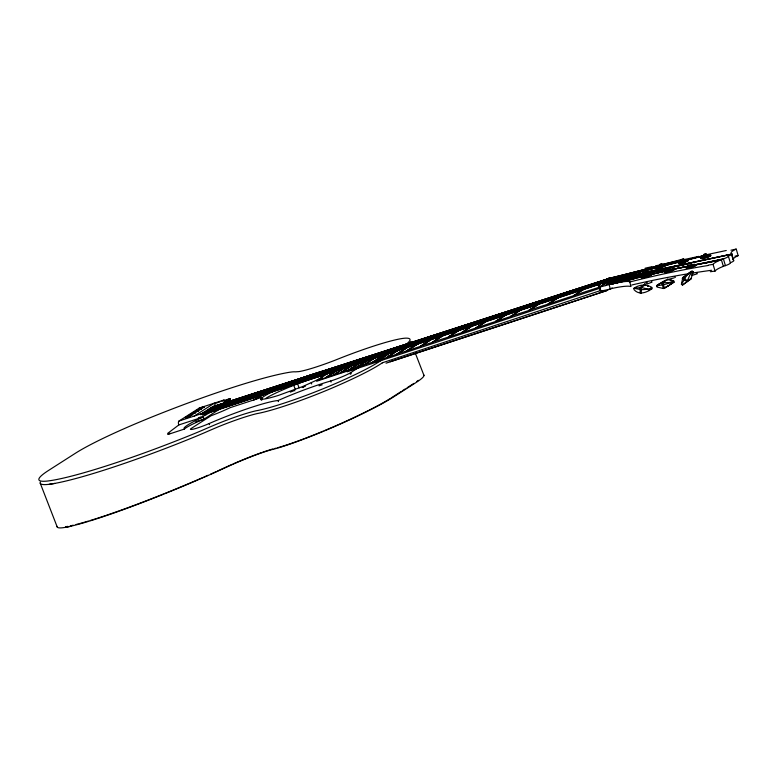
<?xml version="1.0" encoding="UTF-8"?>
<svg xmlns="http://www.w3.org/2000/svg" width="777" height="777" viewBox="0 0 777 777"><rect width="100%" height="100%" fill="white"/><g stroke="black" fill="none" stroke-linecap="round" stroke-linejoin="round"><path stroke-width="1.17" d="M671.241 280.895L670.638 280.089L670.114 280.827M645.269 275.699L647.387 275.107L646.736 275.165M681.429 284.246C684.09 280.973 687.762 270.007 693.278 271.824L690.947 278.972L682.478 285.072L681.38 284.333L682.808 277.564L692.181 271.076L691.122 272.62M188.461 416.2L192.754 414.578L188.209 415.705L192.541 414.005L190.559 415.044M200.029 408.799L204.332 407.177L200.922 408.284M693.278 271.824L690.442 273.698L686.985 281.653L682.478 285.072M651.058 272.008L651.786 271.872L650.077 272.028A8.741 1.243 -17.6 0 0 645.532 272.261L626.68 276.903A12.335 1.593 -18 0 1 622.532 277.787M651.514 271.814L650.028 271.833A8.741 1.243 -17.7 0 0 645.512 272.047M692.122 271.115L682.216 278.419L686.985 281.653L690.947 278.972M608.838 278.69L662.305 265.462L608.77 278.467L660.761 265.462M616.549 280.351L615.219 280.876L616.715 280.652M615.996 280.575L615.258 281.041L616.462 280.895M261.286 400.009A37.228 3.895 -21.2 0 1 261.402 398.97L261.985 398.475L261.567 397.397L260.985 397.892A37.228 3.895 -21.2 0 0 278.739 395.299L302.952 386.441L322.416 377.505M704.797 255.555L605.477 280.575L704.739 255.332M704.496 256.293L706.633 255.75L705.972 255.779M689.335 272.95L690.442 273.698M607.255 279.438L683.779 258.867L681.866 259.499M648.193 286.295L647.697 285.149L647.756 286.334M178.807 424.951L167.706 433.352L168.114 434.401L184.46 429.05A27.574 2.885 -21.2 0 1 204.147 419.026L227.127 404.322L226.321 402.233A5.361 2.448 71.9 0 0 223.786 400.058L199.252 408.071L179.001 421.027A3.496 1.603 71.9 0 0 178.807 424.951L203.331 416.928A3.496 1.603 71.9 0 1 203.535 413.005L179.001 421.027M691.54 278.137L687.577 280.798L682.808 277.564L686.79 274.922M610.275 289.131L609.168 284.635L620.425 277.224L616.705 278.205L605.448 285.606L599.456 287.179L600.417 291.19L610.275 289.131L612.159 287.908M668.521 285.713L674.183 282.022C669.774 276.311 661.285 282.537 656.614 285.713L657.012 287.034L663.451 288.51L668.521 285.713L667.462 285.946M674.183 282.022L664.52 288.277L662.8 282.537L666.802 279.982M620.425 277.224L609.129 284.469L605.448 285.606M194.172 416.064L214.423 403.117L215.491 405.885L212.461 407.828M168.114 434.401L170.027 433.168M215.588 406.167L212.393 406.866L200.592 414.413L201.602 414.083M211.538 408.42L606.74 279.759L210.276 408.527L200.932 414.529M608.265 278.788L213.17 406.682L209.382 409.129L214.782 406.458M211.771 408.042C210.946 409.955 202.69 412.092 209.12 409.741L605.098 280.808L208.887 409.887L206.332 411.859L603.447 281.866L205.992 411.742L203.108 413.587M205.992 411.742L208.411 410.411M203.924 414.413L206.964 412.47M210.004 410.528L213.034 408.585M215.064 407.284L218.104 405.341L212.267 407.274L214.908 406.041M223.786 400.058L224.854 402.826L204.604 415.773L203.535 413.005M317.016 380.361L335.091 368.803M322.523 377.476L316.618 381.245L359.333 367.113L350.796 372.572A15.064 1.573 -21.2 0 1 330.633 381.012A52.35 5.468 -21.2 0 0 278.03 400.543A55.206 5.769 -21.2 0 0 209.13 423.552A14.239 1.486 -21.2 0 1 195.008 428.7A14.239 1.486 -21.2 0 1 190.948 428.622L211.082 415.744A30.526 3.195 -21.2 0 0 230.215 407.643L261.567 397.397M325.932 377.408L344.026 365.909L326.243 377.486L317.084 380.516M326 377.573L344.026 365.909M333.323 375.145L351.185 363.607L333.323 375.145L326.243 377.486M341.035 372.416L358.76 361.15L341.346 372.494L333.265 374.99M341.093 372.581L358.76 361.15M349.087 369.755L366.618 358.615L349.397 369.833L341.346 372.494M349.145 369.92L366.618 358.615M356.556 367.288L373.902 356.264L356.866 367.366L349.397 369.833M356.614 367.443L373.902 356.264M356.866 367.366L363.733 365.093L380.613 354.098M363.733 365.093L380.672 354.263L373.97 356.429M372.95 361.868L389.899 351.097L373.261 361.946L363.675 364.928M378.787 359.936L395.6 349.262L379.098 360.013L373.261 361.946M378.846 360.101L395.6 349.262M381.75 360.062L378.846 361.917A90.783 9.489 -21.2 0 1 335.926 383.372A67.618 7.071 -21.2 0 1 261.082 409.761A73.009 7.634 -21.2 0 1 256.109 410.78A41.861 4.38 -21.2 0 0 216.88 424.028L207.614 427.962A65.19 6.818 -21.2 0 1 195.212 433.255L192.482 434.382A140.346 14.666 -21.2 0 1 50.796 480.584L47.883 480.992A110.363 11.538 -21.2 0 1 48.932 470.192L75.058 453.486A110.363 11.538 -21.2 0 1 140.899 421.513L147.3 418.871A140.346 14.666 -21.2 0 1 289.588 372.27L290.87 372.086A65.19 6.818 -21.2 0 1 295.347 371.853L298.824 371.62A41.861 4.38 -21.2 0 0 335.295 360.139A73.009 7.634 -21.2 0 1 344.143 356.633A67.618 7.071 -21.2 0 1 406.643 338.15A90.783 9.489 -21.2 0 1 402.068 347.066L398.193 349.543M386.965 357.226L403.574 346.678L387.276 357.313L379.098 360.013M387.024 357.391L403.574 346.678M382.74 362.597L379.836 364.462A90.783 9.392 -21.3 0 1 336.936 385.955A67.618 6.993 -21.3 0 1 262.16 412.529A73.009 7.556 -21.3 0 1 257.187 413.568A41.861 4.332 -21.3 0 0 217.997 426.913L208.741 430.866A65.19 6.74 -21.3 0 1 196.348 436.179L193.619 437.305A140.346 14.52 -21.3 0 1 54.798 483.411L49.165 484.304A110.363 11.422 -21.3 0 1 40.287 482.07M397.105 354.059L413.413 343.502L397.105 354.059L387.276 357.313M397.047 353.894L413.413 343.502M406.954 350.621L423.086 340.384L407.265 350.699L397.29 353.817M407.022 350.786L423.086 340.384M420.736 346.251L436.47 336.062L420.736 346.251L407.265 350.699M420.678 346.086L436.47 336.062M432.536 342.346L447.979 332.342L432.536 342.346L420.92 345.998M432.468 342.181L447.979 332.342M448.397 336.917L463.519 327.331L448.708 337.004L432.721 342.103M448.455 337.082L463.519 327.331M461.664 332.537L476.466 323.145L461.975 332.614L448.708 337.004M461.732 332.692L476.466 323.145M475.98 327.797L490.433 318.638L476.291 327.875L461.975 332.614M476.048 327.962L490.433 318.638M495.697 321.28L509.663 312.422L496.008 321.357L476.291 327.875M495.755 321.445L509.663 312.422M510.547 316.55L524.096 307.76L510.547 316.55L496.008 321.357M391.705 397.581L401.359 391.414M402.321 390.792L405.215 388.937M407.148 387.704L413.908 383.382M528.962 310.47L542.064 301.962L528.962 310.47L510.489 316.394M528.894 310.305L542.064 301.962M548.125 303.943L560.829 295.901L548.436 304.021L529.147 310.227M548.193 304.108L560.829 295.901M548.436 304.021L573.727 295.668L585.78 287.937L600.388 283.304M573.727 295.668L585.809 288.014L560.887 296.066M573.698 295.581L599.271 287.218L597.96 285.101L609.168 277.923L610.091 277.622L610.955 279.856M597.96 285.101L610.091 277.622M645.998 275.66L600.524 283.741M667.764 268.871L602.165 282.692L667.938 268.774M603.894 281.857L691.151 262.976C691.375 264.491 687.295 263.791 691.258 263.267L603.816 281.633L691.151 262.976M598.834 287.364L610.479 280.05L608.245 280.769M600.398 286.577L610.761 279.943L616.753 278.36M605.4 285.441L616.705 278.205M649.057 290.617L648.989 289.238L641.21 289.695L633.954 288.296L641.103 287.529L648.989 289.267L651.777 287.412L651.913 288.782C646.513 292.531 639.267 295.561 634.022 289.666L633.954 288.296C639.18 284.499 646.289 283.828 651.845 287.441M643.987 284.897L639.976 287.461L640.267 293.182M645.104 284.965L641.103 287.529L641.394 293.25M659.527 283.858L656.604 285.683C662.46 285.11 669.094 283.974 673.785 280.701M665.734 280.215L656.614 285.713L659.032 285.149L656.682 285.674M665.452 287.228L663.451 288.51L661.732 282.779L670.93 282.527L671.328 283.848M188.626 416.064L190.414 415.239M682.517 261.053C680.885 262.004 685.79 260.45 683.624 260.703M232.109 464.364L221.474 469.211A62.84 5.624 -22.9 0 1 217.609 470.998M192.249 413.84L195.649 412.723L191.705 414.403M668.599 270.095C667.132 271.105 672.183 269.25 669.434 269.813M690.267 265.647C688.655 266.589 693.54 265.122 691.384 265.316M661.713 265.103L664.52 264.442L665.102 265.52L658.022 267.764L657.449 266.715L659.673 265.792M657.449 266.715L657.866 267.201L661.615 266.317L664.947 264.938M646.794 274.737L649.611 274.077L650.194 275.175L643.113 277.418L642.53 276.34L644.755 275.417M642.53 276.34L642.948 276.835L646.697 275.961L650.028 274.582A5.264 0.767 -17.1 0 1 650.232 275.66A5.264 0.767 -17.1 0 1 643.21 277.845A5.264 0.767 -17.1 0 1 642.589 276.923M651.349 272.115L650.805 272.105M683.682 260.266L686.499 259.644L687.111 260.81L683.779 262.16L680.011 262.985L679.574 262.451L679.399 261.839L682.74 260.48M679.574 262.451L682.905 261.091M679.399 261.839L679.836 262.364L683.595 261.528L686.936 260.178M669.764 269.308L672.591 268.687L673.203 269.872L669.871 271.222L666.093 272.037L665.666 271.503L665.481 270.872L668.822 269.512M665.481 270.872L665.918 271.406L673.018 269.23L690.675 265.734L687.324 267.084L687.13 266.394L690.481 265.054M706.021 255.322L708.867 254.739L709.518 255.992L702.359 258.1L701.718 256.866L703.952 255.973M710.324 255.351A5.264 0.816 -16.1 0 1 708.488 256.954A5.264 0.816 -16.1 0 1 701.825 258.644A5.264 0.816 -16.1 0 1 702.223 257.401L709.314 255.303M687.13 266.394L687.577 266.958L691.375 266.181L694.725 264.84L694.929 265.549L691.579 266.88L687.771 267.647L687.324 267.084A5.264 0.835 -15.9 0 0 688.101 268.104A5.264 0.835 -15.9 0 0 695.26 265.957A5.264 0.835 -15.9 0 0 694.172 265.035M674.232 277.855L668.181 279.438L667.715 278.826M616.219 280.293L616.851 280.244M650.864 272.309L650.262 272.3M650.592 272.397L649.98 272.387M382.265 362.82L600.757 290.481L605.565 290.996A29.934 13.675 72.4 0 0 608.556 289.423M202.758 414.529L600.145 283.974L203.652 414.539M347.096 371.814L600.174 288.141L598.882 284.8M386.052 363.189L605.565 290.996M206.099 412.004L603.234 281.73M202.758 413.704L601.796 282.925L203.088 413.82M203.215 413.85L601.583 282.789M390.171 361.713L606.623 290.656M214.743 403.584L219.852 401.913M221.901 401.253L230.079 398.572L230.478 399.621A27.982 2.923 -21.2 0 0 225.621 402.535M228.438 400.291L230.478 399.621M215.491 405.885L224.854 402.826M218.104 405.341L213.403 406.536L608.391 278.7L213.403 406.536M212.014 407.896L209.499 408.712L210.616 408.653M207.721 410.499L604.962 280.895M206.226 411.596L203.487 412.558L204.827 412.354M200.699 414.675L201.933 414.199M198.368 417.812L201.486 416.793M195.823 421.746L204.147 419.026L203.331 416.928A27.583 3.584 -22.7 0 0 184.062 428.01L184.46 429.05M351.185 363.607L345.241 365.705M389.899 351.097L380.915 354.186M524.096 307.76L509.731 312.587M335.149 368.958L343.784 365.986M351.243 363.762L358.518 361.237M358.828 361.315L366.375 358.692M366.686 358.78L373.669 356.342M389.967 351.262L395.357 349.339M395.658 349.417L403.331 346.765M403.642 346.843L413.17 343.58M413.481 343.667L422.843 340.462M423.144 340.54L436.227 336.14M436.528 336.218L447.737 332.42M448.038 332.507L463.335 327.564M463.578 327.486L476.223 323.222M476.524 323.31L490.19 318.716M490.491 318.793L509.43 312.5M524.164 307.925L541.822 302.039M542.123 302.127L560.586 295.979M600.757 290.481L598.397 284.955M650.028 272.581L649.407 272.552M617.433 279.866L618.074 279.866M648.649 289.734L651.913 288.782M649.747 272.669L648.63 272.737L649.193 272.824M617.734 279.778L618.356 279.798M274.572 448.543L276.146 448.135M605.477 280.584L704.642 255.41M617.055 280.73A9.693 1.272 -18.2 0 0 612.451 283.197L612.412 283.032A12.335 1.68 -18.2 0 1 621.085 280.303L639.927 275.65A8.741 1.185 -17.4 0 0 645.24 274.048M645.347 274.252A8.741 1.214 -17.4 0 1 639.966 275.854L621.095 280.293M642.045 276.719L609.168 284.635A38.51 5.614 -18.6 0 1 629.691 281.653L630.992 286.499A38.607 6.129 -17.6 0 0 610.207 288.869M650.271 274.747L667.88 270.503L649.504 274.699M641.812 276.748L609.168 284.635L633.896 279.069M649.97 274.776L667.453 270.551M70.59 525.796L73.213 525.203M423.552 374.796A90.754 8.12 -22.9 0 1 415.87 382.653L392.657 397.503A90.754 8.12 -22.9 0 1 350 419.648A67.677 6.051 -22.9 0 1 276.126 448.523A73.057 6.537 -22.9 0 1 271.241 449.796A41.9 3.749 -22.9 0 0 232.546 464.413L223.368 468.57A65.21 5.827 -22.9 0 1 211.082 474.174L208.372 475.369A140.472 12.558 -22.9 0 1 71.358 526.097L65.841 527.272A110.421 9.878 -22.9 0 1 57.139 526.388M705.739 262.888L723.406 258.916A9.547 1.593 -15 0 0 728.35 256.051A9.557 1.583 -15.1 0 0 731.594 253.506A15.093 2.486 -14.9 0 1 731.196 253.185A22.174 3.662 -15.1 0 1 736.101 249.106M624.757 277.36L635.343 275.058M665.928 268.405L731.808 254.079L645.522 272.261L731.643 254.283M730.943 250.213L736.227 249.087L738.15 255.584L734.964 256.196M602.243 282.915L668.006 268.997M691.433 264.86L694.279 264.277L694.725 264.84M710.304 271.727L715.073 271.095A22.106 3.943 -14.1 0 1 723.348 266.375A15.045 2.7 -14.1 0 1 725.427 265.627L723.406 258.916L672.727 269.328L672.591 268.687M690.879 265.734L672.736 269.337L673.203 269.872M694.084 265.093L721.357 259.683A15.064 2.516 -15 0 1 723.416 258.916M673.115 269.298L690.792 265.86M694.337 265.171L720.26 260.12L694.764 264.918M65.841 527.272L66.667 527.117A110.421 9.878 -22.9 0 0 71.358 526.097M692.336 275.311L697.328 273.747L696.852 273.096M708.333 265.122L713.063 264.374A22.154 3.671 -15 0 1 721.318 259.683M49.165 484.304L50.019 484.197A110.363 11.422 -21.3 0 0 54.798 483.411M691.889 274.281L692.608 274.893L691.851 275.33M665.102 265.52L664.52 264.442M650.194 275.175L649.611 274.077M687.111 260.81L686.499 259.644M701.718 256.866L702.359 258.1M709.518 255.992L708.867 254.739M694.929 265.549L694.279 264.277M644.492 283.586L644.939 284.159L648.737 283.401L652.078 282.07L651.621 281.488M674.883 276.806L675.349 277.418M598.64 284.877L599.931 288.218M415.297 353.098L423.96 375.427M350.796 372.572L351.214 373.65A15.064 1.573 -21.2 0 1 350.252 374.223M330.633 381.012L331.051 382.09M311.266 382.886L311.684 383.964M302.952 386.441L303.37 387.519M297.397 383.411L299.116 387.849M293.531 384.819L295.26 389.287M294.415 389.801L294.833 390.88M278.03 400.543L278.448 401.622M209.13 423.552L209.547 424.63M40.268 483.294L57.216 526.991M728.34 256.06L730.341 262.743A9.528 1.709 -14 0 1 725.427 265.627M721.357 259.683L723.358 266.375M713.063 264.374L715.073 271.095M731.594 253.506L733.575 260.14A9.538 1.709 -14.1 0 1 730.361 262.743M731.516 254.283L732.828 258.683M691.375 266.181L691.579 266.88M705.963 256.643L706.157 257.323M687.577 266.958L687.771 267.647M669.687 270.581L669.871 271.222M683.595 261.528L683.779 262.16M665.918 271.406L666.093 272.037M679.836 262.364L680.011 262.985M646.697 275.961L646.862 276.554M642.948 276.835L643.113 277.418M661.615 266.317L661.771 266.89M657.866 267.201L658.022 267.764M626.612 276.748A12.335 1.583 -18 0 1 620.6 277.768L620.677 277.923A12.335 1.593 -18 0 0 622.076 277.855M644.036 276.291A5.264 0.767 -17.1 0 1 645.221 275.864M687.664 266.909A5.264 0.835 -15.9 0 1 688.15 266.705M689.869 266.093A5.264 0.835 -15.9 0 1 690.5 265.889M692.424 265.375A5.264 0.835 -15.9 0 1 693.628 265.122M687.48 260.169A5.274 0.787 -16.7 0 1 686.664 261.528A5.274 0.787 -16.7 0 1 679.758 263.481A5.274 0.787 -16.7 0 1 679.671 262.393M680.118 262.189A5.274 0.787 -16.7 0 1 681.167 261.771M681.75 261.558A5.274 0.787 -16.7 0 1 682.361 261.354M684.887 260.635A5.274 0.787 -16.7 0 1 685.489 260.499M686.975 260.004A5.274 0.796 -16.5 0 1 686.14 261.509A5.274 0.796 -16.5 0 1 678.68 263.296A5.274 0.796 -16.5 0 1 682.284 261.13M683.566 260.742A5.274 0.796 -16.5 0 1 685.984 260.159M651.641 267.453A38.5 4.613 -17.9 0 1 649.164 268.386M648.319 268.687A38.5 4.613 -17.9 0 1 620.6 277.311M645.085 268.23A427.36 20.416 -10.9 0 1 652.049 266.666M655.565 265.88A427.36 20.416 -10.9 0 1 698.844 256.371M703.166 255.448A427.36 20.416 -10.9 0 1 726.272 250.505M629.477 282.061A426.758 144.697 -22.5 0 1 707.973 265.52M631.818 284.984A428.341 151.738 -21.6 0 1 688.111 273.776M692.861 272.999A428.341 151.738 -21.6 0 1 711.596 270.27M612.412 283.032A9.693 1.272 -18.3 0 1 617.016 280.565M648.882 274.621A5.264 0.748 -17.3 0 1 650.563 275.243A5.264 0.748 -17.3 0 1 643.123 277.642A5.264 0.748 -17.3 0 1 643.026 276.515M643.502 276.301A5.264 0.748 -17.3 0 1 645.192 275.67M619.512 278.555A9.693 1.272 -18.3 0 1 620.697 277.923M703.758 256.789A5.264 0.816 -16.1 0 1 704.351 256.585M674.193 269.24A5.274 0.796 -16.6 0 1 671.891 270.95A5.274 0.796 -16.6 0 1 665.335 272.591A5.274 0.796 -16.6 0 1 666.18 271.251M667.229 270.833A5.274 0.796 -16.6 0 1 667.812 270.619M647.358 273.261A8.741 1.185 -17.4 0 1 645.978 273.786M672.047 269.23A5.274 0.787 -16.5 0 1 673.474 270.017A5.274 0.787 -16.5 0 1 665.986 272.28A5.274 0.787 -16.5 0 1 666.103 271.027M666.608 270.823A5.274 0.787 -16.5 0 1 667.754 270.396M618.88 278.768A9.693 1.263 -18.3 0 1 620.619 277.758M647.28 282.381A5.274 0.816 -16.1 0 1 646.046 282.673M612.412 283.197A12.335 1.719 -18.2 0 1 621.202 280.429M647.484 273.455A8.741 1.214 -17.4 0 1 646.085 273.99M733.08 259.537A22.125 3.914 -14.3 0 0 733.158 259.78A15.113 2.681 -14 0 0 733.575 260.14M733.109 259.265A22.125 3.914 -14.3 0 1 738.228 255.584M708.556 255.264A5.264 0.826 -15.9 0 1 709.741 256.167A5.264 0.826 -15.9 0 1 702.408 258.333A5.264 0.826 -15.9 0 1 702.068 257.168M703.078 256.76A5.264 0.826 -15.9 0 1 704.253 256.342M694.084 264.802A5.264 0.835 -15.8 0 1 694.939 265.841A5.264 0.835 -15.8 0 1 687.422 267.919A5.264 0.835 -15.8 0 1 688.063 266.472M689.18 266.055A5.264 0.835 -15.8 0 1 690.423 265.647M691.715 265.297A5.264 0.835 -15.8 0 1 693.54 264.889M664.199 264.87A5.264 0.758 -17.4 0 1 665.957 265.297M665.675 265.472A5.264 0.758 -17.4 0 1 658.284 267.958A5.264 0.758 -17.4 0 1 657.75 266.938M662.431 265.287A5.264 0.758 -17.4 0 1 663.053 265.122M664.228 265.083A5.264 0.758 -17.2 0 1 666.248 265.345M665.763 265.676A5.264 0.758 -17.2 0 1 658.362 268.143A5.264 0.758 -17.2 0 1 657.779 267.133M227.127 404.322A27.982 2.923 -21.2 0 1 226.107 404.438M226.321 402.233A28.001 1.913 -20.9 0 1 225.33 402.428M225.087 401.155A28.001 1.913 -20.9 0 1 230.079 398.572M199.252 408.071A5.361 2.448 71.9 0 1 200.087 408.372M319.017 385.858A52.35 5.468 -21.2 0 1 322.202 384.809M410.586 341.385A90.783 9.392 -21.3 0 1 409.867 344.386M207.964 475.31A138.141 12.354 -22.9 0 1 203.671 477.185M202.593 477.651A138.141 12.354 -22.9 0 1 198.281 479.526M197.203 479.992A138.141 12.354 -22.9 0 1 164.617 493.541M163.539 493.968A138.141 12.354 -22.9 0 1 119.648 510.683M118.706 511.013A138.141 12.354 -22.9 0 1 106.294 515.326M105.216 515.695A138.141 12.354 -22.9 0 1 96.911 518.414M95.921 518.735A138.141 12.354 -22.9 0 1 90.171 520.532M88.345 521.085A138.141 12.354 -22.9 0 1 86.548 521.61M85.674 521.872A138.141 12.354 -22.9 0 1 79.06 523.727M78.04 523.999A138.141 12.354 -22.9 0 1 76.039 524.514M216.618 471.445A62.84 5.624 -22.9 0 1 210.596 474.155M67.803 526.359A108.022 9.654 -22.9 0 1 65.569 526.719M233.119 463.927A44.25 3.953 -22.9 0 1 261.694 452.554M262.772 452.175A44.25 3.953 -22.9 0 1 265.88 451.126M266.861 450.796A44.25 3.953 -22.9 0 1 268.755 450.194M269.648 449.912A44.25 3.953 -22.9 0 1 272.98 448.931M324.485 430.623A65.365 5.847 -22.9 0 0 349.164 419.794A88.461 7.906 -22.9 0 0 368.055 410.703M323.387 431.08A65.365 5.847 -22.9 0 1 305.07 438.364M304.04 438.752A65.365 5.847 -22.9 0 1 298.99 440.637M297.999 440.996A65.365 5.847 -22.9 0 1 277.797 447.678M390.734 398.203A88.461 7.906 -22.9 0 1 369.007 410.227M305.419 386.179A37.228 3.885 -21.2 0 1 302.243 387.49M293.551 390.88A37.228 3.885 -21.2 0 1 290.297 392.094M262.034 399.854A37.228 3.885 -21.2 0 1 271.833 392.026A37.228 3.885 -21.2 0 1 306.332 377.865M307.362 377.515A37.228 3.885 -21.2 0 1 330.4 372.591M266.161 398.106A37.228 3.856 -21.3 0 1 324.65 375.116M255.264 399.495A46.533 4.856 -21.2 0 1 308.993 375.854M310.023 375.495A46.533 4.856 -21.2 0 1 313.073 374.475M314.063 374.145A46.533 4.856 -21.2 0 1 333.663 368.832M253.448 400.398A46.533 4.866 -21.2 0 1 295.435 380.39A46.533 4.866 -21.2 0 1 337.558 368.162M418.347 380.322A88.461 7.906 -22.9 0 1 416.783 381.458M706.07 253.797L703.845 254.477L706.07 253.797M669.842 267.871L667.628 268.57L669.842 267.871M646.93 273.436L644.725 274.155L646.93 273.436M661.858 263.84L659.654 264.568L661.858 263.84M185.344 417.482L189.646 415.85L185.344 417.482M185.567 418.045L189.87 416.423L185.567 418.045M191.132 413.782L195.435 412.15L191.132 413.782M194.027 411.927L198.32 410.305L194.027 411.927M194.24 412.5L198.543 410.878L194.24 412.5M196.911 410.081L201.214 408.449L196.911 410.081M197.135 410.644L201.437 409.023L197.135 410.644M199.806 408.226L204.108 406.604L199.806 408.226"/></g></svg>
